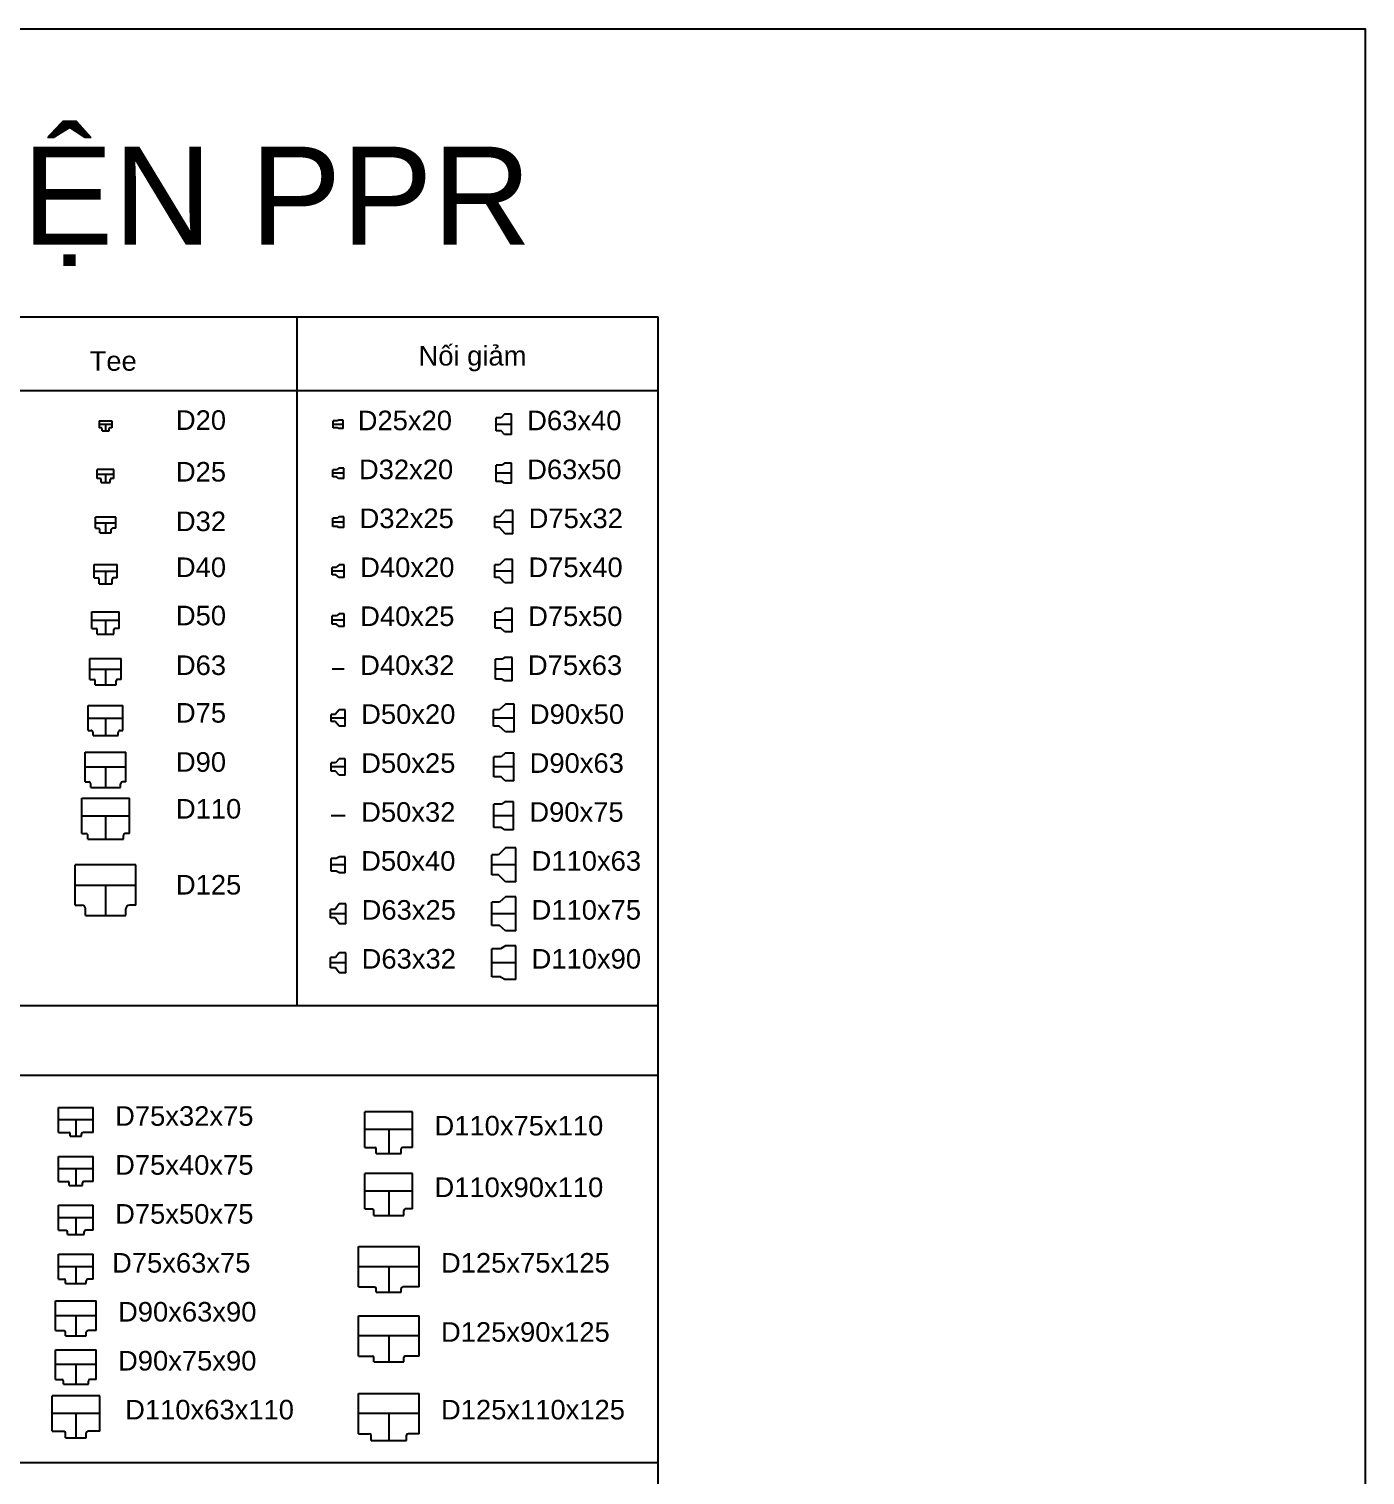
# Model space of a CAD drawing. Header units: millimetres. Extents: x 1218 to 72853, y -34712 to 16286.
# Drawn here: x 30996 to 36455, y 10376 to 16286 of the extents above; entities that cross this region are included whole.
import ezdxf
from ezdxf.enums import TextEntityAlignment as Align

# ---------------------------------------------------------------- set-up
doc = ezdxf.new("R2010")
doc.units = ezdxf.units.MM
doc.set_wipeout_variables(frame=1)
doc.linetypes.add('CENTER', pattern=[50.8, 31.75, -6.35, 6.35, -6.35])
doc.styles.get("Standard").update_dxf_attribs({"font": 'arial.ttf'})

# ---------------------------------------------------------------- blocks, each defined once
blk = doc.blocks.new('TE-D20x20 PPR')
for p, q in [((-26, 14.5), (-26, -14.5)), ((-26, 14.5), (26, 14.5)), ((26, 14.5), (26, -14.5)), ((-16.5, -14.5), (-26, -14.5)), ((-14.5, -26), (-14.5, -16.5)), ((-14.5, -26), (14.5, -26)), ((14.5, -26), (14.5, -16.5)), ((26, -14.5), (16.5, -14.5))]:
    blk.add_line(p, q)
at = {"color": 8, "linetype": 'CENTER', "ltscale": 5}
for p, q in [((26, 0), (-26, 0)), ((0, 0), (0, -26))]:
    blk.add_line(p, q, dxfattribs=at)
for centre, start, end in [((-16.5, -16.5), 0, 90), ((16.5, -16.5), 90, 180)]:
    blk.add_arc(centre, 2, start, end)
at = {"flags": 1}
for p in [(-26, 0), (26, 0), (0, -26)]:
    blk.add_attdef('AMC', p, '', height=0.5, dxfattribs=at)
blk = doc.blocks.new('TE-D25x25 PPR')
at = {"ltscale": 5}
for p, q in [((34, 18), (-34, 18)), ((-34, -18), (-34, 18)), ((34, -18), (34, 18)), ((-23, -18), (-34, -18)), ((-18, -34), (-18, -23)), ((-18, -34), (18, -34)), ((18, -34), (18, -23)), ((34, -18), (23, -18))]:
    blk.add_line(p, q, dxfattribs=at)
at = {"color": 8, "linetype": 'CENTER', "ltscale": 5}
for p, q in [((-34, 0), (34, 0)), ((0, 0), (0, -34)), ((0, 0), (16, 0))]:
    blk.add_line(p, q, dxfattribs=at)
at = {"ltscale": 5}
for centre, start, end in [((-23, -23), 0, 90), ((23, -23), 90, 180)]:
    blk.add_arc(centre, 5, start, end, dxfattribs=at)
at = {"flags": 1}
for p in [(-34, 0), (34, 0), (0, -34)]:
    blk.add_attdef('AMC', p, '', height=0.5, dxfattribs=at)
blk = doc.blocks.new('TE-D32x32 PPR')
at = {"ltscale": 5}
for p, q in [((-42, -23), (-42, 23)), ((42, 23), (-42, 23)), ((42, -23), (42, 23)), ((-42, -23), (-28, -23)), ((-23, -42), (-23, -28)), ((-23, -42), (23, -42)), ((23, -42), (23, -28)), ((42, -23), (28, -23))]:
    blk.add_line(p, q, dxfattribs=at)
at = {"color": 8, "linetype": 'CENTER', "ltscale": 10}
for p, q in [((-42, 0), (42, 0)), ((0, 0), (0, -42))]:
    blk.add_line(p, q, dxfattribs=at)
at = {"ltscale": 5}
for centre, start, end in [((-28, -28), 0, 90), ((28, -28), 90, 180)]:
    blk.add_arc(centre, 5, start, end, dxfattribs=at)
at = {"flags": 1}
for p in [(-42, 0), (42, 0), (0, -42)]:
    blk.add_attdef('AMC', p, '', height=0.5, dxfattribs=at)
blk = doc.blocks.new('TE-D40x40 PPR')
at = {"ltscale": 5}
for p, q in [((-47, -27), (-47, 27)), ((-47, 27), (47, 27)), ((47, -27), (47, 27)), ((-47, -27), (-32, -27)), ((-27, -52), (-27, -32)), ((-27, -52), (27, -52)), ((27, -52), (27, -32)), ((47, -27), (32, -27))]:
    blk.add_line(p, q, dxfattribs=at)
at = {"color": 8, "linetype": 'CENTER', "ltscale": 10}
for p, q in [((-47, 0), (47, 0)), ((0, 0), (0, -52))]:
    blk.add_line(p, q, dxfattribs=at)
at = {"ltscale": 5}
for centre, start, end in [((-32, -32), 0, 90), ((32, -32), 90, 180)]:
    blk.add_arc(centre, 5, start, end, dxfattribs=at)
at = {"flags": 1}
for p in [(-47, 0), (47, 0), (0, -52)]:
    blk.add_attdef('AMC', p, '', height=0.5, dxfattribs=at)
blk = doc.blocks.new('TE-D50x50 PPR')
at = {"ltscale": 5}
for p, q in [((-56, 34), (56, 34)), ((-56, -34), (-56, 34)), ((56, -34), (56, 34)), ((-56, -34), (-39, -34)), ((-34, -58), (-34, -39)), ((-34, -58), (34, -58)), ((34, -58), (34, -39)), ((56, -34), (39, -34))]:
    blk.add_line(p, q, dxfattribs=at)
at = {"color": 8, "linetype": 'CENTER', "ltscale": 10}
for p, q in [((-56, 0), (56, 0)), ((0, 0), (0, -58))]:
    blk.add_line(p, q, dxfattribs=at)
at = {"ltscale": 5}
for centre, start, end in [((-39, -39), 0, 90), ((39, -39), 90, 180)]:
    blk.add_arc(centre, 5, start, end, dxfattribs=at)
at = {"flags": 1}
for p in [(-56, 0), (56, 0), (0, -58)]:
    blk.add_attdef('AMC', p, '', height=0.5, dxfattribs=at)
blk = doc.blocks.new('TE-D63x63 PPR')
at = {"ltscale": 5}
for p, q in [((-64, -42.5), (-64, 42.5)), ((-64, 42.5), (64, 42.5)), ((64, -42.5), (64, 42.5)), ((-64, -42.5), (-47.5, -42.5)), ((-42.5, -65), (-42.5, -47.5)), ((42.5, -65), (42.5, -47.5)), ((64, -42.5), (47.5, -42.5)), ((-42.5, -65), (42.5, -65))]:
    blk.add_line(p, q, dxfattribs=at)
at = {"color": 8, "linetype": 'CENTER', "ltscale": 10}
for p, q in [((-64, 0), (64, 0)), ((0, 0), (0, -65))]:
    blk.add_line(p, q, dxfattribs=at)
at = {"ltscale": 5}
for centre, start, end in [((-47.5, -47.5), 0, 90), ((47.5, -47.5), 90, 180)]:
    blk.add_arc(centre, 5, start, end, dxfattribs=at)
at = {"flags": 1}
for p in [(-64, 0), (64, 0), (0, -65)]:
    blk.add_attdef('AMC', p, '', height=0.5, dxfattribs=at)
blk = doc.blocks.new('TE-D75x75 PPR')
at = {"ltscale": 5}
for p, q in [((-71, 51), (71, 51)), ((-71, -51), (-71, 51)), ((71, -51), (71, 51)), ((-71, -51), (-59, -51)), ((-51, -71), (-51, -59)), ((51, -71), (51, -59)), ((59, -51), (71, -51)), ((-51, -71), (51, -71))]:
    blk.add_line(p, q, dxfattribs=at)
at = {"color": 8, "linetype": 'CENTER', "ltscale": 10}
for p, q in [((-71, 0), (71, 0)), ((0, 0), (0, -71))]:
    blk.add_line(p, q, dxfattribs=at)
at = {"ltscale": 5}
for centre, start, end in [((-59, -59), 0, 90), ((59, -59), 90, 180)]:
    blk.add_arc(centre, 8, start, end, dxfattribs=at)
at = {"flags": 1}
for p in [(-71, 0), (71, 0), (0, -71)]:
    blk.add_attdef('AMC', p, '', height=0.5, dxfattribs=at)
blk = doc.blocks.new('TE-D90x90 PPR')
at = {"ltscale": 5}
for p, q in [((-83.1, -61), (-83.1, 61)), ((-83.1, 61), (82.9, 61)), ((82.9, -61), (82.9, 61)), ((-83.1, -61), (-69, -61)), ((-61, -84), (-61, -69)), ((-61, -84), (61, -84)), ((61, -84), (61, -69)), ((82.9, -61), (69, -61))]:
    blk.add_line(p, q, dxfattribs=at)
at = {"color": 8, "linetype": 'CENTER', "ltscale": 10}
for p, q in [((-82.9, 0), (82.9, 0)), ((0, 0), (0, -84))]:
    blk.add_line(p, q, dxfattribs=at)
at = {"ltscale": 5}
for centre, start, end in [((-69, -69), 0, 90), ((69, -69), 90, 180)]:
    blk.add_arc(centre, 8, start, end, dxfattribs=at)
at = {"flags": 1}
for p in [(-83.1, 0), (82.9, 0), (0, -84)]:
    blk.add_attdef('AMC', p, '', height=0.5, dxfattribs=at)
blk = doc.blocks.new('TE-D110x110 PPR')
at = {"ltscale": 5}
for p, q in [((-97.5, -72.5), (-97.5, 72.5)), ((-97.5, 72.5), (97.5, 72.5)), ((97.5, -72.5), (97.5, 72.5)), ((-97.5, -72.5), (-80.5, -72.5)), ((-72.5, -95), (-72.5, -80.5)), ((-72.5, -95), (72.5, -95)), ((72.5, -95), (72.5, -80.5)), ((97.5, -72.5), (80.5, -72.5))]:
    blk.add_line(p, q, dxfattribs=at)
at = {"color": 8, "linetype": 'CENTER', "ltscale": 10}
for p, q in [((-97.5, 0), (97.5, 0)), ((0, 0), (0, -95))]:
    blk.add_line(p, q, dxfattribs=at)
at = {"ltscale": 5}
for centre, start, end in [((-80.5, -80.5), 0, 90), ((80.5, -80.5), 90, 180)]:
    blk.add_arc(centre, 8, start, end, dxfattribs=at)
at = {"flags": 1}
for p in [(-97.5, 0), (97.5, 0), (0, -95)]:
    blk.add_attdef('AMC', p, '', height=0.5, dxfattribs=at)
blk = doc.blocks.new('TE-D125x125 PPR')
at = {"ltscale": 5}
for p, q in [((-124, -82.5), (-124, 82.5)), ((124, 82.5), (-124, 82.5)), ((124, -82.5), (124, 82.5)), ((-124, -82.5), (-97.5, -82.5)), ((-82.5, -124), (-82.5, -97.5)), ((82.5, -124), (82.5, -97.5)), ((124, -82.5), (97.5, -82.5)), ((-82.5, -124), (82.5, -124))]:
    blk.add_line(p, q, dxfattribs=at)
at = {"color": 8, "linetype": 'CENTER', "ltscale": 10}
for p, q in [((-124, 0), (124, 0)), ((0, 0), (0, -124))]:
    blk.add_line(p, q, dxfattribs=at)
at = {"ltscale": 5}
for centre, start, end in [((-97.5, -97.5), 0, 90), ((97.5, -97.5), 90, 180)]:
    blk.add_arc(centre, 15, start, end, dxfattribs=at)
at = {"flags": 1}
for p in [(-124, 0), (124, 0), (0, -124)]:
    blk.add_attdef('AMC', p, '', height=0.5, dxfattribs=at)
blk = doc.blocks.new('TE-D75x32 PPR')
at = {"ltscale": 5}
for p, q in [((-71, -51), (-71, 51)), ((-71, 51), (71, 51)), ((71, -51), (71, 51)), ((-71, -51), (-29, -51)), ((-23, -66), (-23, -57)), ((23, -66), (23, -57)), ((71, -51), (29, -51)), ((-23, -66), (23, -66))]:
    blk.add_line(p, q, dxfattribs=at)
at = {"color": 8, "linetype": 'CENTER', "ltscale": 10}
for p, q in [((71, 0), (-71, 0)), ((0, 0), (0, -66))]:
    blk.add_line(p, q, dxfattribs=at)
at = {"ltscale": 5}
for centre, start, end in [((-29, -57), 0, 90), ((29, -57), 90, 180)]:
    blk.add_arc(centre, 6, start, end, dxfattribs=at)
at = {"flags": 1}
for p in [(-71, 0), (71, 0), (0, -66)]:
    blk.add_attdef('AMC', p, '', height=0.5, dxfattribs=at)
blk = doc.blocks.new('TE-D75x40 PPR')
at = {"ltscale": 5}
for p, q in [((-71, -51), (-71, 51)), ((-71, 51), (71, 51)), ((71, -51), (71, 51)), ((-71, -51), (-33, -51)), ((-27, -68), (-27, -57)), ((27, -68), (27, -57)), ((71, -51), (33, -51)), ((-27, -68), (27, -68))]:
    blk.add_line(p, q, dxfattribs=at)
at = {"color": 8, "linetype": 'CENTER', "ltscale": 10}
for p, q in [((71, 0), (-71, 0)), ((0, 0), (0, -68))]:
    blk.add_line(p, q, dxfattribs=at)
at = {"ltscale": 5}
for centre, start, end in [((-33, -57), 0, 90), ((33, -57), 90, 180)]:
    blk.add_arc(centre, 6, start, end, dxfattribs=at)
at = {"flags": 1}
for p in [(-71, 0), (71, 0), (0, -68)]:
    blk.add_attdef('AMC', p, '', height=0.5, dxfattribs=at)
blk = doc.blocks.new('TE-D75x50 PPR')
at = {"ltscale": 5}
for p, q in [((-71, -51), (-71, 51)), ((-71, 51), (71, 51)), ((71, -51), (71, 51)), ((-71, -51), (-40, -51)), ((-34, -68), (-34, -57)), ((34, -68), (34, -57)), ((71, -51), (40, -51)), ((-34, -68), (34, -68))]:
    blk.add_line(p, q, dxfattribs=at)
at = {"color": 8, "linetype": 'CENTER', "ltscale": 10}
for p, q in [((71, 0), (-71, 0)), ((0, 0), (0, -68))]:
    blk.add_line(p, q, dxfattribs=at)
at = {"ltscale": 5}
for centre, start, end in [((-40, -57), 0, 90), ((40, -57), 90, 180)]:
    blk.add_arc(centre, 6, start, end, dxfattribs=at)
at = {"flags": 1}
for p in [(-71, 0), (71, 0), (0, -68)]:
    blk.add_attdef('AMC', p, '', height=0.5, dxfattribs=at)
blk = doc.blocks.new('TE-D75x63 PPR')
at = {"ltscale": 5}
for p, q in [((-71, -51), (-71, 51)), ((-71, 51), (71, 51)), ((71, -51), (71, 51)), ((-71, -51), (-48.5, -51)), ((-42.5, -68), (-42.5, -57)), ((42.5, -68), (42.5, -57)), ((71, -51), (48.5, -51)), ((-42.5, -68), (42.5, -68))]:
    blk.add_line(p, q, dxfattribs=at)
at = {"color": 8, "linetype": 'CENTER', "ltscale": 10}
for p, q in [((71, 0), (-71, 0)), ((0, 0), (0, -68))]:
    blk.add_line(p, q, dxfattribs=at)
at = {"ltscale": 5}
for centre, start, end in [((-48.5, -57), 0, 90), ((48.5, -57), 90, 180)]:
    blk.add_arc(centre, 6, start, end, dxfattribs=at)
at = {"flags": 1}
for p in [(-71, 0), (71, 0), (0, -68)]:
    blk.add_attdef('AMC', p, '', height=0.5, dxfattribs=at)
blk = doc.blocks.new('TE-D90x63 PPR')
at = {"ltscale": 5}
for p, q in [((-83, -61), (-83, 61)), ((-83, 61), (83, 61)), ((83, -61), (83, 61)), ((-83, -61), (-48.5, -61)), ((-42.5, -83), (-42.5, -67)), ((-42.5, -83), (42.5, -83)), ((42.5, -83), (42.5, -67)), ((83, -61), (48.5, -61))]:
    blk.add_line(p, q, dxfattribs=at)
at = {"color": 8, "linetype": 'CENTER', "ltscale": 10}
for p, q in [((83, 0), (-83, 0)), ((0, 0), (0, -83))]:
    blk.add_line(p, q, dxfattribs=at)
at = {"ltscale": 5}
for centre, start, end in [((-48.5, -67), 0, 90), ((48.5, -67), 90, 180)]:
    blk.add_arc(centre, 6, start, end, dxfattribs=at)
at = {"flags": 1}
for p in [(-83, 0), (83, 0), (0, -83)]:
    blk.add_attdef('AMC', p, '', height=0.5, dxfattribs=at)
blk = doc.blocks.new('TE-D110x63 PPR')
at = {"ltscale": 5}
for p, q in [((-97.5, -72.5), (-97.5, 72.5)), ((97.5, 72.5), (-97.5, 72.5)), ((97.5, -72.5), (97.5, 72.5)), ((-97.5, -72.5), (-48.5, -72.5)), ((-42.5, -99), (-42.5, -78.5)), ((-42.5, -99), (42.5, -99)), ((42.5, -99), (42.5, -78.5)), ((97.5, -72.5), (48.5, -72.5))]:
    blk.add_line(p, q, dxfattribs=at)
at = {"color": 8, "linetype": 'CENTER', "ltscale": 10}
for p, q in [((97.5, 0), (-97.5, 0)), ((0, 0), (0, -99))]:
    blk.add_line(p, q, dxfattribs=at)
at = {"ltscale": 5}
for centre, start, end in [((-48.5, -78.5), 0, 90), ((48.5, -78.5), 90, 180)]:
    blk.add_arc(centre, 6, start, end, dxfattribs=at)
at = {"flags": 1}
for p in [(-97.5, 0), (97.5, 0), (0, -99)]:
    blk.add_attdef('AMC', p, '', height=0.5, dxfattribs=at)
blk = doc.blocks.new('TE-D90x75 PPR')
at = {"ltscale": 5}
for p, q in [((-83, -61), (-83, 61)), ((-83, 61), (83, 61)), ((83, -61), (83, 61)), ((-83, -61), (-57, -61)), ((-51, -80), (-51, -67)), ((-51, -80), (51, -80)), ((51, -80), (51, -67)), ((83, -61), (57, -61))]:
    blk.add_line(p, q, dxfattribs=at)
at = {"color": 8, "linetype": 'CENTER', "ltscale": 10}
for p, q in [((83, 0), (-83, 0)), ((0, 0), (0, -80))]:
    blk.add_line(p, q, dxfattribs=at)
at = {"ltscale": 5}
for centre, start, end in [((-57, -67), 0, 90), ((57, -67), 90, 180)]:
    blk.add_arc(centre, 6, start, end, dxfattribs=at)
at = {"flags": 1}
for p in [(-83, 0), (83, 0), (0, -80)]:
    blk.add_attdef('AMC', p, '', height=0.5, dxfattribs=at)
blk = doc.blocks.new('TE-D110x75 PPR')
at = {"ltscale": 5}
for p, q in [((-97.5, -72.5), (-97.5, 72.5)), ((97.5, 72.5), (-97.5, 72.5)), ((97.5, -72.5), (97.5, 72.5)), ((-97.5, -72.5), (-57, -72.5)), ((-51, -98), (-51, -78.5)), ((-51, -98), (51, -98)), ((51, -98), (51, -78.5)), ((97.5, -72.5), (57, -72.5))]:
    blk.add_line(p, q, dxfattribs=at)
at = {"color": 8, "linetype": 'CENTER', "ltscale": 10}
for p, q in [((97.5, 0), (-97.5, 0)), ((0, 0), (0, -98))]:
    blk.add_line(p, q, dxfattribs=at)
at = {"ltscale": 5}
for centre, start, end in [((-57, -78.5), 0, 90), ((57, -78.5), 90, 180)]:
    blk.add_arc(centre, 6, start, end, dxfattribs=at)
at = {"flags": 1}
for p in [(-97.5, 0), (97.5, 0), (0, -98)]:
    blk.add_attdef('AMC', p, '', height=0.5, dxfattribs=at)
blk = doc.blocks.new('TE-D110x90 PPR')
at = {"ltscale": 5}
for p, q in [((-97.5, -72.5), (-97.5, 72.5)), ((97.5, 72.5), (-97.5, 72.5)), ((97.5, -72.5), (97.5, 72.5)), ((-97.5, -72.5), (-67, -72.5)), ((-61, -99), (-61, -78.5)), ((-61, -99), (61, -99)), ((61, -99), (61, -78.5)), ((97.5, -72.5), (67, -72.5))]:
    blk.add_line(p, q, dxfattribs=at)
at = {"color": 8, "linetype": 'CENTER', "ltscale": 10}
for p, q in [((97.5, 0), (-97.5, 0)), ((0, 0), (0, -99))]:
    blk.add_line(p, q, dxfattribs=at)
at = {"ltscale": 5}
for centre, start, end in [((-67, -78.5), 0, 90), ((67, -78.5), 90, 180)]:
    blk.add_arc(centre, 6, start, end, dxfattribs=at)
at = {"flags": 1}
for p in [(-97.5, 0), (97.5, 0), (0, -99)]:
    blk.add_attdef('AMC', p, '', height=0.5, dxfattribs=at)
blk = doc.blocks.new('TE-D125x75 PPR')
at = {"ltscale": 5}
for p, q in [((-124, -82.5), (-124, 82.5)), ((-124, 82.5), (124, 82.5)), ((124, -82.5), (124, 82.5)), ((-124, -82.5), (-57, -82.5)), ((-51, -104), (-51, -88.5)), ((-51, -104), (51, -104)), ((51, -104), (51, -88.5)), ((124, -82.5), (57, -82.5))]:
    blk.add_line(p, q, dxfattribs=at)
at = {"color": 8, "linetype": 'CENTER', "ltscale": 10}
for p, q in [((124, 0), (-124, 0)), ((0, 0), (0, -104))]:
    blk.add_line(p, q, dxfattribs=at)
at = {"ltscale": 5}
for centre, start, end in [((-57, -88.5), 0, 90), ((57, -88.5), 90, 180)]:
    blk.add_arc(centre, 6, start, end, dxfattribs=at)
at = {"flags": 1}
for p in [(-124, 0), (124, 0), (0, -104)]:
    blk.add_attdef('AMC', p, '', height=0.5, dxfattribs=at)
blk = doc.blocks.new('TE-D125x90 PPR')
at = {"ltscale": 5}
for p, q in [((-124, -82.5), (-124, 82.5)), ((-124, 82.5), (124, 82.5)), ((124, -82.5), (124, 82.5)), ((-124, -82.5), (-67, -82.5)), ((-61, -106), (-61, -88.5)), ((-61, -106), (61, -106)), ((61, -106), (61, -88.5)), ((124, -82.5), (67, -82.5))]:
    blk.add_line(p, q, dxfattribs=at)
at = {"color": 8, "linetype": 'CENTER', "ltscale": 10}
for p, q in [((124, 0), (-124, 0)), ((0, 0), (0, -106))]:
    blk.add_line(p, q, dxfattribs=at)
at = {"ltscale": 5}
for centre, start, end in [((-67, -88.5), 0, 90), ((67, -88.5), 90, 180)]:
    blk.add_arc(centre, 6, start, end, dxfattribs=at)
at = {"flags": 1}
for p in [(-124, 0), (124, 0), (0, -106)]:
    blk.add_attdef('AMC', p, '', height=0.5, dxfattribs=at)
blk = doc.blocks.new('TE-D125x110 PPR')
at = {"ltscale": 5}
for p, q in [((-124, -82.5), (-124, 82.5)), ((-124, 82.5), (124, 82.5)), ((124, -82.5), (124, 82.5)), ((-124, -82.5), (-78.5, -82.5)), ((-72.5, -110), (-72.5, -88.5)), ((-72.5, -110), (72.5, -110)), ((72.5, -110), (72.5, -88.5)), ((124, -82.5), (78.5, -82.5))]:
    blk.add_line(p, q, dxfattribs=at)
at = {"color": 8, "linetype": 'CENTER', "ltscale": 10}
for p, q in [((124, 0), (-124, 0)), ((0, 0), (0, -110))]:
    blk.add_line(p, q, dxfattribs=at)
at = {"ltscale": 5}
for centre, start, end in [((-78.5, -88.5), 0, 90), ((78.5, -88.5), 90, 180)]:
    blk.add_arc(centre, 6, start, end, dxfattribs=at)
at = {"flags": 1}
for p in [(-124, 0), (124, 0), (0, -110)]:
    blk.add_attdef('AMC', p, '', height=0.5, dxfattribs=at)
blk = doc.blocks.new('GIAM-D25x20 PPR')
for p, q in [((-15.5, 14.5), (-31.5, 14.5)), ((-31.5, -14.5), (-31.5, 14.5)), ((8.5, 17), (-9.5, 17)), ((8.5, -17), (8.5, 17)), ((-15.5, -14.5), (-31.5, -14.5)), ((8.5, -17), (-9.5, -17))]:
    blk.add_line(p, q)
at = {"color": 8, "linetype": 'CENTER', "ltscale": 10}
blk.add_line((8.5, 0), (-31.5, 0), dxfattribs=at)
for points in [[(-9.5, 17), (-15.5, 14.5)], [(-9.5, -17), (-15.5, -14.5)]]:
    blk.add_lwpolyline(points)
at = {"flags": 1}
for p in [(-31.5, 0), (8.5, 0)]:
    blk.add_attdef('AMC', p, '', height=0.5, dxfattribs=at)
blk = doc.blocks.new('GIAM-D32x20 PPR')
for p, q in [((-16.4, 14.5), (-32.4, 14.5)), ((-32.4, -14.5), (-32.4, 14.5)), ((12.6, 21.5), (-7.4, 21.5)), ((12.6, -21.5), (12.6, 21.5)), ((-16.4, -14.5), (-32.4, -14.5)), ((12.6, -21.5), (-7.4, -21.5))]:
    blk.add_line(p, q)
at = {"color": 8, "linetype": 'CENTER', "ltscale": 10}
blk.add_line((12.6, 0), (-32.4, 0), dxfattribs=at)
for points in [[(-7.4, 21.5), (-16.4, 14.5)], [(-7.4, -21.5), (-16.4, -14.5)]]:
    blk.add_lwpolyline(points)
at = {"flags": 1}
for p in [(-32.4, 0), (12.6, 0)]:
    blk.add_attdef('AMC', p, '', height=0.5, dxfattribs=at)
blk = doc.blocks.new('GIAM-D32x25 PPR')
for p, q in [((-17.6, 17), (-35.6, 17)), ((-35.6, -17), (-35.6, 17)), ((9.4, 21.5), (-10.6, 21.5)), ((9.4, -21.5), (9.4, 21.5)), ((-17.6, -17), (-35.6, -17)), ((9.4, -21.5), (-10.6, -21.5))]:
    blk.add_line(p, q)
at = {"color": 8, "linetype": 'CENTER', "ltscale": 10}
blk.add_line((9.4, 0), (-35.6, 0), dxfattribs=at)
for points in [[(-10.6, 21.5), (-17.6, 17)], [(-10.6, -21.5), (-17.6, -17)]]:
    blk.add_lwpolyline(points)
at = {"flags": 1}
for p in [(-35.6, 0), (9.4, 0)]:
    blk.add_attdef('AMC', p, '', height=0.5, dxfattribs=at)
blk = doc.blocks.new('GIAM-D40x20 PPR')
for p, q in [((-23.8, 14.5), (-39.8, 14.5)), ((-39.8, -14.5), (-39.8, 14.5)), ((10.2, 26), (-10.3, 26)), ((10.2, -26), (10.2, 26)), ((-23.8, -14.5), (-39.8, -14.5)), ((10.2, -26), (-10.3, -26))]:
    blk.add_line(p, q)
at = {"color": 8, "linetype": 'CENTER', "ltscale": 10}
blk.add_line((10.2, 0), (-39.8, 0), dxfattribs=at)
for points in [[(-10.3, 26), (-23.8, 14.5)], [(-10.3, -26), (-23.8, -14.5)]]:
    blk.add_lwpolyline(points)
at = {"flags": 1}
for p in [(-39.8, 0), (10.2, 0)]:
    blk.add_attdef('AMC', p, '', height=0.5, dxfattribs=at)
blk = doc.blocks.new('GIAM-D40x25 PPR')
for p, q in [((-22.3, 17), (-40.3, 17)), ((-40.3, -17), (-40.3, 17)), ((9.7, 26), (-10.8, 26)), ((9.7, -26), (9.7, 26)), ((-22.3, -17), (-40.3, -17)), ((9.7, -26), (-10.8, -26))]:
    blk.add_line(p, q)
at = {"color": 8, "linetype": 'CENTER', "ltscale": 10}
blk.add_line((9.7, 0), (-40.3, 0), dxfattribs=at)
for points in [[(-10.8, 26), (-22.3, 17)], [(-10.8, -26), (-22.3, -17)]]:
    blk.add_lwpolyline(points)
at = {"flags": 1}
for p in [(-40.3, 0), (9.7, 0)]:
    blk.add_attdef('AMC', p, '', height=0.5, dxfattribs=at)
blk = doc.blocks.new('GIAM-D40x32 PPR')
blk.add_wipeout([(-40, -21.5), (-40, 21.5), (-20, 21.5), (-10.5, 26), (10, 26), (10, -26), (-10.5, -26), (-20, -21.5)])
at = {"color": 8, "linetype": 'CENTER', "ltscale": 10}
blk.add_line((10, 0), (-40, 0), dxfattribs=at)
at = {"flags": 1}
for p in [(-40, 0), (10, 0)]:
    blk.add_attdef('AMC', p, '', height=0.5, dxfattribs=at)
blk = doc.blocks.new('GIAM-D50x20 PPR')
for p, q in [((-28, 14.5), (-44, 14.5)), ((-44, -14.5), (-44, 14.5)), ((14, 33), (-10.5, 33)), ((14, -33), (14, 33)), ((-28, -14.5), (-44, -14.5)), ((14, -33), (-10.5, -33))]:
    blk.add_line(p, q)
at = {"color": 8, "linetype": 'CENTER', "ltscale": 10}
blk.add_line((14, 0), (-44, 0), dxfattribs=at)
for points in [[(-10.5, 33), (-28, 14.5)], [(-10.5, -33), (-28, -14.5)]]:
    blk.add_lwpolyline(points)
at = {"flags": 1}
for p in [(-44, 0), (14, 0)]:
    blk.add_attdef('AMC', p, '', height=0.5, dxfattribs=at)
blk = doc.blocks.new('GIAM-D50x25 PPR')
for p, q in [((-21.8, 17), (-39.8, 17)), ((-39.8, -17), (-39.8, 17)), ((18.2, 33), (-6.3, 33)), ((18.2, -33), (18.2, 33)), ((-21.8, -17), (-39.8, -17)), ((18.2, -33), (-6.3, -33))]:
    blk.add_line(p, q)
at = {"color": 8, "linetype": 'CENTER', "ltscale": 10}
blk.add_line((18.2, 0), (-39.8, 0), dxfattribs=at)
for points in [[(-6.3, 33), (-21.8, 17)], [(-6.3, -33), (-21.8, -17)]]:
    blk.add_lwpolyline(points)
at = {"flags": 1}
for p in [(-39.8, 0), (18.2, 0)]:
    blk.add_attdef('AMC', p, '', height=0.5, dxfattribs=at)
blk = doc.blocks.new('GIAM-D50x30 PPR')
blk.add_wipeout([(-47.7, -21.5), (-47.7, 21.5), (-27.7, 21.5), (-13.2, 33), (10.3, 33), (10.3, -33), (-13.2, -33), (-27.7, -21.5)])
at = {"color": 8, "linetype": 'CENTER', "ltscale": 10}
blk.add_line((10.3, 0), (-47.7, 0), dxfattribs=at)
at = {"flags": 1}
for p in [(-47.7, 0), (10.3, 0)]:
    blk.add_attdef('AMC', p, '', height=0.5, dxfattribs=at)
blk = doc.blocks.new('GIAM-D50x40 PPR')
for p, q in [((-27.2, 26), (-47.7, 26)), ((-47.7, -26), (-47.7, 26)), ((10.3, 33), (-13.2, 33)), ((10.3, -33), (10.3, 33)), ((-27.2, -26), (-47.7, -26)), ((10.3, -33), (-13.2, -33))]:
    blk.add_line(p, q)
at = {"color": 8, "linetype": 'CENTER', "ltscale": 10}
blk.add_line((10.3, 0), (-47.7, 0), dxfattribs=at)
for points in [[(-13.2, 33), (-27.2, 26)], [(-13.2, -33), (-27.2, -26)]]:
    blk.add_lwpolyline(points)
at = {"flags": 1}
for p in [(-47.7, 0), (10.3, 0)]:
    blk.add_attdef('AMC', p, '', height=0.5, dxfattribs=at)
blk = doc.blocks.new('GIAM-D63x25 PPR')
for p, q in [((-31.7, 17), (-49.7, 17)), ((-49.7, -17), (-49.7, 17)), ((12.3, 41), (-15.2, 41)), ((12.3, -41), (12.3, 41)), ((-31.7, -17), (-49.7, -17)), ((12.3, -41), (-15.2, -41))]:
    blk.add_line(p, q)
at = {"color": 8, "linetype": 'CENTER', "ltscale": 10}
blk.add_line((12.3, 0), (-49.7, 0), dxfattribs=at)
for points in [[(-15.2, 41), (-31.7, 17)], [(-15.2, -41), (-31.7, -17)]]:
    blk.add_lwpolyline(points)
at = {"flags": 1}
for p in [(-49.7, 0), (12.3, 0)]:
    blk.add_attdef('AMC', p, '', height=0.5, dxfattribs=at)
blk = doc.blocks.new('GIAM-D63x32 PPR')
for p, q in [((-29.7, 21.5), (-49.7, 21.5)), ((-49.7, -21.5), (-49.7, 21.5)), ((12.3, 41), (-15.2, 41)), ((12.3, -41), (12.3, 41)), ((-29.7, -21.5), (-49.7, -21.5)), ((12.3, -41), (-15.2, -41))]:
    blk.add_line(p, q)
at = {"color": 8, "linetype": 'CENTER', "ltscale": 10}
blk.add_line((12.3, 0), (-49.7, 0), dxfattribs=at)
for points in [[(-15.2, 41), (-29.7, 21.5)], [(-15.2, -41), (-29.7, -21.5)]]:
    blk.add_lwpolyline(points)
at = {"flags": 1}
for p in [(-49.7, 0), (12.3, 0)]:
    blk.add_attdef('AMC', p, '', height=0.5, dxfattribs=at)
blk = doc.blocks.new('GIAM-D63x40 PPR')
for p, q in [((-23.1, 26), (-43.6, 26)), ((-43.6, -26), (-43.6, 26)), ((18.4, 41), (-9.1, 41)), ((18.4, -41), (18.4, 41)), ((-23.1, -26), (-43.6, -26)), ((18.4, -41), (-9.1, -41))]:
    blk.add_line(p, q)
at = {"color": 8, "linetype": 'CENTER', "ltscale": 10}
blk.add_line((18.4, 0), (-43.6, 0), dxfattribs=at)
for points in [[(-9.1, 41), (-23.1, 26)], [(-9.1, -41), (-23.1, -26)]]:
    blk.add_lwpolyline(points)
at = {"flags": 1}
for p in [(-43.6, 0), (18.4, 0)]:
    blk.add_attdef('AMC', p, '', height=0.5, dxfattribs=at)
blk = doc.blocks.new('GIAM-D63x50 PPR')
for p, q in [((-23.9, 33), (-47.4, 33)), ((-47.4, -33), (-47.4, 33)), ((14.6, 41), (-12.9, 41)), ((14.6, -41), (14.6, 41)), ((-23.9, -33), (-47.4, -33)), ((14.6, -41), (-12.9, -41))]:
    blk.add_line(p, q)
at = {"color": 8, "linetype": 'CENTER', "ltscale": 10}
blk.add_line((14.6, 0), (-47.4, 0), dxfattribs=at)
for points in [[(-12.9, 41), (-23.9, 33)], [(-12.9, -41), (-23.9, -33)]]:
    blk.add_lwpolyline(points)
at = {"flags": 1}
for p in [(-47.4, 0), (14.6, 0)]:
    blk.add_attdef('AMC', p, '', height=0.5, dxfattribs=at)
blk = doc.blocks.new('GIAM-D75x32 PPR')
for p, q in [((-55.8, -21.5), (-55.8, 21.5)), ((-35.8, 21.5), (-55.8, 21.5)), ((18.2, 47.5), (-12.8, 47.5)), ((18.2, -47.5), (18.2, 47.5)), ((18.2, -47.5), (18.2, 47.5)), ((-35.8, -21.5), (-55.8, -21.5)), ((18.2, -47.5), (-12.8, -47.5))]:
    blk.add_line(p, q)
at = {"color": 8, "linetype": 'CENTER', "ltscale": 10}
blk.add_line((18.2, 0), (-55.8, 0), dxfattribs=at)
for points in [[(-12.8, 47.5), (-35.8, 21.5)], [(-12.8, -47.5), (-35.8, -21.5)]]:
    blk.add_lwpolyline(points)
at = {"flags": 1}
for p in [(-55.8, 0), (18.2, 0)]:
    blk.add_attdef('AMC', p, '', height=0.5, dxfattribs=at)
blk = doc.blocks.new('GIAM-D75x40 PPR')
for p, q in [((-54.7, -26), (-54.7, 26)), ((-36.2, 26), (-54.7, 26)), ((17.3, 47.5), (-13.7, 47.5)), ((17.3, -47.5), (17.3, 47.5)), ((-36.2, -26), (-54.7, -26)), ((17.3, -47.5), (-13.7, -47.5))]:
    blk.add_line(p, q)
at = {"color": 8, "linetype": 'CENTER', "ltscale": 10}
blk.add_line((17.3, 0), (-54.7, 0), dxfattribs=at)
for points in [[(-13.7, 47.5), (-36.2, 26)], [(-13.7, -47.5), (-36.2, -26)]]:
    blk.add_lwpolyline(points)
at = {"flags": 1}
for p in [(-54.7, 0), (17.3, 0)]:
    blk.add_attdef('AMC', p, '', height=0.5, dxfattribs=at)
blk = doc.blocks.new('GIAM-D75x50 PPR')
for p, q in [((-53.8, -33), (-53.8, 33)), ((-30.3, 33), (-53.8, 33)), ((16.2, 47.5), (-14.8, 47.5)), ((16.2, -47.5), (16.2, 47.5)), ((-30.3, -33), (-53.8, -33)), ((16.2, -47.5), (-14.8, -47.5))]:
    blk.add_line(p, q)
at = {"color": 8, "linetype": 'CENTER', "ltscale": 10}
blk.add_line((16.2, 0), (-53.8, 0), dxfattribs=at)
for points in [[(-14.8, 47.5), (-30.3, 33)], [(-14.8, -47.5), (-30.3, -33)]]:
    blk.add_lwpolyline(points)
at = {"flags": 1}
for p in [(-53.8, 0), (16.2, 0)]:
    blk.add_attdef('AMC', p, '', height=0.5, dxfattribs=at)
blk = doc.blocks.new('GIAM-D75x63 PPR')
for p, q in [((-50.4, -41), (-50.4, 41)), ((-22.9, 41), (-50.4, 41)), ((17.6, 47.5), (-13.4, 47.5)), ((17.6, -47.5), (17.6, 47.5)), ((-22.9, -41), (-50.4, -41)), ((17.6, -47.5), (-13.4, -47.5))]:
    blk.add_line(p, q)
at = {"color": 8, "linetype": 'CENTER', "ltscale": 10}
blk.add_line((17.6, 0), (-50.4, 0), dxfattribs=at)
for points in [[(-13.4, 47.5), (-22.9, 41)], [(-13.4, -47.5), (-22.9, -41)]]:
    blk.add_lwpolyline(points)
at = {"flags": 1}
for p in [(-50.4, 0), (17.6, 0)]:
    blk.add_attdef('AMC', p, '', height=0.5, dxfattribs=at)
blk = doc.blocks.new('GIAM-D90x50 PPR')
for p, q in [((-61.2, -33), (-61.2, 33)), ((-37.7, 33), (-61.2, 33)), ((22.8, 57), (-12.7, 57)), ((22.8, -57), (22.8, 57)), ((-37.7, -33), (-61.2, -33)), ((22.8, -57), (-12.7, -57))]:
    blk.add_line(p, q)
at = {"color": 8, "linetype": 'CENTER', "ltscale": 10}
blk.add_line((22.8, 0), (-61.2, 0), dxfattribs=at)
for points in [[(-12.7, 57), (-37.7, 33)], [(-12.7, -57), (-37.7, -33)]]:
    blk.add_lwpolyline(points)
at = {"flags": 1}
for p in [(-61.2, 0), (22.8, 0)]:
    blk.add_attdef('AMC', p, '', height=0.5, dxfattribs=at)
blk = doc.blocks.new('GIAM-D90x63 PPR')
for p, q in [((-60.2, -41), (-60.2, 41)), ((-29.2, 41), (-60.2, 41)), ((21.8, 57), (-13.7, 57)), ((21.8, -57), (21.8, 57)), ((-29.2, -41), (-60.2, -41)), ((21.8, -57), (-13.7, -57))]:
    blk.add_line(p, q)
at = {"color": 8, "linetype": 'CENTER', "ltscale": 10}
blk.add_line((21.8, 0), (-60.2, 0), dxfattribs=at)
for points in [[(-13.7, 57), (-29.2, 41)], [(-13.7, -57), (-29.2, -41)]]:
    blk.add_lwpolyline(points)
at = {"flags": 1}
for p in [(-60.2, 0), (21.8, 0)]:
    blk.add_attdef('AMC', p, '', height=0.5, dxfattribs=at)
blk = doc.blocks.new('GIAM-D90x75 PPR')
for p, q in [((-56.9, -47.5), (-56.9, 47.5)), ((-25.9, 47.5), (-56.9, 47.5)), ((23.1, 57), (-12.4, 57)), ((23.1, -57), (23.1, 57)), ((-25.9, -47.5), (-56.9, -47.5)), ((23.1, -57), (-12.4, -57))]:
    blk.add_line(p, q)
at = {"color": 8, "linetype": 'CENTER', "ltscale": 10}
blk.add_line((23.1, 0), (-56.9, 0), dxfattribs=at)
for points in [[(-12.4, 57), (-25.9, 47.5)], [(-12.4, -57), (-25.9, -47.5)]]:
    blk.add_lwpolyline(points)
at = {"flags": 1}
for p in [(-56.9, 0), (23.1, 0)]:
    blk.add_attdef('AMC', p, '', height=0.5, dxfattribs=at)
blk = doc.blocks.new('GIAM-D110x63 PPR')
for p, q in [((22.6, 69), (-18.9, 69)), ((22.6, -69), (22.6, 69)), ((-75.4, -41), (-75.4, 41)), ((-47.9, 41), (-75.4, 41)), ((-47.9, -41), (-75.4, -41)), ((22.6, -69), (-18.9, -69))]:
    blk.add_line(p, q)
at = {"color": 8, "linetype": 'CENTER', "ltscale": 10}
blk.add_line((22.6, 0), (-75.4, 0), dxfattribs=at)
for points in [[(-18.9, 69), (-47.9, 41)], [(-18.9, -69), (-47.9, -41)]]:
    blk.add_lwpolyline(points)
at = {"flags": 1}
for p in [(-75.4, 0), (22.6, 0)]:
    blk.add_attdef('AMC', p, '', height=0.5, dxfattribs=at)
blk = doc.blocks.new('GIAM-D110x75 PPR')
for p, q in [((23.1, 69), (-18.4, 69)), ((23.1, -69), (23.1, 69)), ((-74.9, -47.5), (-74.9, 47.5)), ((-43.9, 47.5), (-74.9, 47.5)), ((-43.9, -47.5), (-74.9, -47.5)), ((23.1, -69), (-18.4, -69))]:
    blk.add_line(p, q)
at = {"color": 8, "linetype": 'CENTER', "ltscale": 10}
blk.add_line((23.1, 0), (-74.9, 0), dxfattribs=at)
for points in [[(-18.4, 69), (-43.9, 47.5)], [(-18.4, -69), (-43.9, -47.5)]]:
    blk.add_lwpolyline(points)
at = {"flags": 1}
for p in [(-74.9, 0), (23.1, 0)]:
    blk.add_attdef('AMC', p, '', height=0.5, dxfattribs=at)
blk = doc.blocks.new('GIAM-D110x90 PPR')
for p, q in [((21.7, 69), (-19.8, 69)), ((21.7, -69), (21.7, 69)), ((-76.3, -57), (-76.3, 57)), ((-40.8, 57), (-76.3, 57)), ((-40.8, -57), (-76.3, -57)), ((-40.8, -57), (-19.8, -69)), ((21.7, -69), (-19.8, -69))]:
    blk.add_line(p, q)
at = {"color": 8, "linetype": 'CENTER', "ltscale": 10}
blk.add_line((21.7, 0), (-76.3, 0), dxfattribs=at)
blk.add_lwpolyline([(-19.8, 69), (-40.8, 57)])
at = {"flags": 1}
for p in [(-76.3, 0), (21.7, 0)]:
    blk.add_attdef('AMC', p, '', height=0.5, dxfattribs=at)

msp = doc.modelspace()

# ---------------------------------------------------------------- linework, layer by layer
for p, q in [((28512.3, 15109.4), (33567.5, 15109.4)), ((32091, 15109.4), (32091, 12294.9)), ((33567.5, 4681), (33567.5, 15109.4)), ((28512.3, 14808), (33567.5, 14808)), ((28512.3, 12294.9), (33567.5, 12294.9)), ((28512.3, 12010.1), (33567.5, 12010.1)), ((28512.3, 10427.5), (33567.5, 10427.5))]:
    msp.add_line(p, q)

# ---------------------------------------------------------------- block references
for name, p in [('TE-D20x20 PPR', (31309.5, 14669.8)), ('GIAM-D25x20 PPR', (32271.3, 14669.8)), ('GIAM-D63x40 PPR', (32948.8, 14669.8)), ('TE-D25x25 PPR', (31309.5, 14466.7)), ('GIAM-D32x20 PPR', (32269.7, 14469.8)), ('GIAM-D63x50 PPR', (32952.6, 14469.8)), ('GIAM-D75x32 PPR', (32955, 14269.8)), ('TE-D32x32 PPR', (31309.5, 14267.9)), ('GIAM-D32x25 PPR', (32272.9, 14269.8)), ('TE-D40x40 PPR', (31309.5, 14069.8)), ('GIAM-D40x20 PPR', (32274.6, 14069.8)), ('GIAM-D75x40 PPR', (32954.9, 14069.8)), ('TE-D50x50 PPR', (31309.5, 13869.8)), ('GIAM-D40x25 PPR', (32275.1, 13869.8)), ('GIAM-D75x50 PPR', (32954.9, 13869.8)), ('TE-D63x63 PPR', (31309.5, 13669.8)), ('GIAM-D75x63 PPR', (32952.6, 13669.8)), ('GIAM-D40x32 PPR', (32274.8, 13669.8)), ('TE-D75x75 PPR', (31309.5, 13469.8)), ('GIAM-D50x20 PPR', (32274.8, 13469.8)), ('GIAM-D90x50 PPR', (32955.4, 13469.8)), ('TE-D90x90 PPR', (31309.5, 13269.8)), ('GIAM-D50x25 PPR', (32270.6, 13269.8)), ('GIAM-D90x63 PPR', (32955.4, 13269.8)), ('TE-D110x110 PPR', (31309.5, 13069.8)), ('GIAM-D90x75 PPR', (32953.1, 13069.8)), ('GIAM-D50x30 PPR', (32278.5, 13069.8)), ('GIAM-D50x40 PPR', (32278.5, 12869.8)), ('GIAM-D110x63 PPR', (32962.5, 12869.8)), ('TE-D125x125 PPR', (31309.5, 12787.3)), ('GIAM-D63x25 PPR', (32278.5, 12669.8)), ('GIAM-D110x75 PPR', (32962.1, 12669.8)), ('GIAM-D110x90 PPR', (32963.5, 12469.8)), ('GIAM-D63x32 PPR', (32278.5, 12469.8)), ('TE-D75x32 PPR', (31188.1, 11827.5)), ('TE-D110x75 PPR', (32466.5, 11787.8)), ('TE-D75x40 PPR', (31188.1, 11627.5)), ('TE-D110x90 PPR', (32466.5, 11536.3)), ('TE-D75x50 PPR', (31188.1, 11427.5)), ('TE-D125x75 PPR', (32466.5, 11227.5)), ('TE-D75x63 PPR', (31188.1, 11227.5)), ('TE-D90x63 PPR', (31188.1, 11027.5)), ('TE-D125x90 PPR', (32466.5, 10945)), ('TE-D90x75 PPR', (31188.1, 10827.5)), ('TE-D110x63 PPR', (31188.1, 10627.5)), ('TE-D125x110 PPR', (32466.5, 10627.5))]:
    msp.add_blockref(name, p)

# ---------------------------------------------------------------- texts
at = {"color": 1}
msp.add_text('PHỤ KIỆN PPR', height=400, dxfattribs=at).set_placement((31077.2, 15604.5), align=Align.MIDDLE_CENTER)
at = {"color": 1, "ltscale": 500}
for s, p in [('Tee', (31244.2, 14888.8)), ('Nối giảm', (32588, 14910.2))]:
    msp.add_text(s, height=80, rotation=360, dxfattribs=at).set_placement(p)
at = {"color": 2, "ltscale": 500}
for s, p in [('D20', (31596.6, 14647.1)), ('D25x20', (32339.5, 14645.7)), ('D63x40', (33031.9, 14645.7)), ('D25', (31596.6, 14436)), ('D32x20', (32344.5, 14445.7)), ('D63x50', (33031.9, 14445.7)), ('D32', (31596.6, 14233.5)), ('D32x25', (32347, 14245.7)), ('D75x32', (33037.9, 14245.7)), ('D40', (31596.6, 14045.8)), ('D40x20', (32349.5, 14045.7)), ('D75x40', (33036.9, 14045.7)), ('D50', (31596.6, 13848.6)), ('D40x25', (32349.5, 13845.7)), ('D75x50', (33035.9, 13845.7)), ('D63', (31596.6, 13645.5)), ('D40x32', (32349.5, 13645.7)), ('D75x63', (33034.9, 13645.7)), ('D75 ', (31596.6, 13450.9)), ('D50x20', (32353.5, 13445.7)), ('D90x50', (33042.9, 13445.7)), ('D90', (31596.6, 13250.2)), ('D50x25', (32353.5, 13245.7)), ('D90x63', (33041.9, 13245.7)), ('D110', (31596.6, 13058.7)), ('D50x32', (32353.5, 13045.7)), ('D90x75', (33040.9, 13045.7)), ('D50x40', (32353.5, 12845.7)), ('D110x63', (33049.9, 12845.7)), ('D125', (31596.6, 12748.5)), ('D63x25', (32355.5, 12645.7)), ('D110x75', (33049.9, 12645.7)), ('D63x32', (32355.5, 12445.7)), ('D110x90', (33049.9, 12445.7)), ('D75x32x75', (31348.3, 11803.5)), ('D110x75x110', (32653.2, 11763.8)), ('D75x40x75', (31348.3, 11603.5)), ('D110x90x110', (32653.2, 11512.3)), ('D75x50x75', (31348.3, 11403.5)), ('D75x63x75', (31335.8, 11203.5)), ('D125x75x125', (32679.7, 11203.5)), ('D90x63x90', (31360.3, 11003.5)), ('D125x90x125', (32679.7, 10921)), ('D90x75x90', (31360.3, 10803.5)), ('D110x63x110', (31389.3, 10603.5)), ('D125x110x125', (32679.7, 10603.5))]:
    msp.add_text(s, height=80, rotation=360, dxfattribs=at).set_placement(p)

# ---------------------------------------------------------------- next in the draw order: linework, layer by layer
msp.add_lwpolyline([(25825.3, 16285.6), (36455.4, 16285.6), (36455.4, -2725.9), (25825.3, -2725.9)], close=True)

doc.saveas('drawing.dxf')
